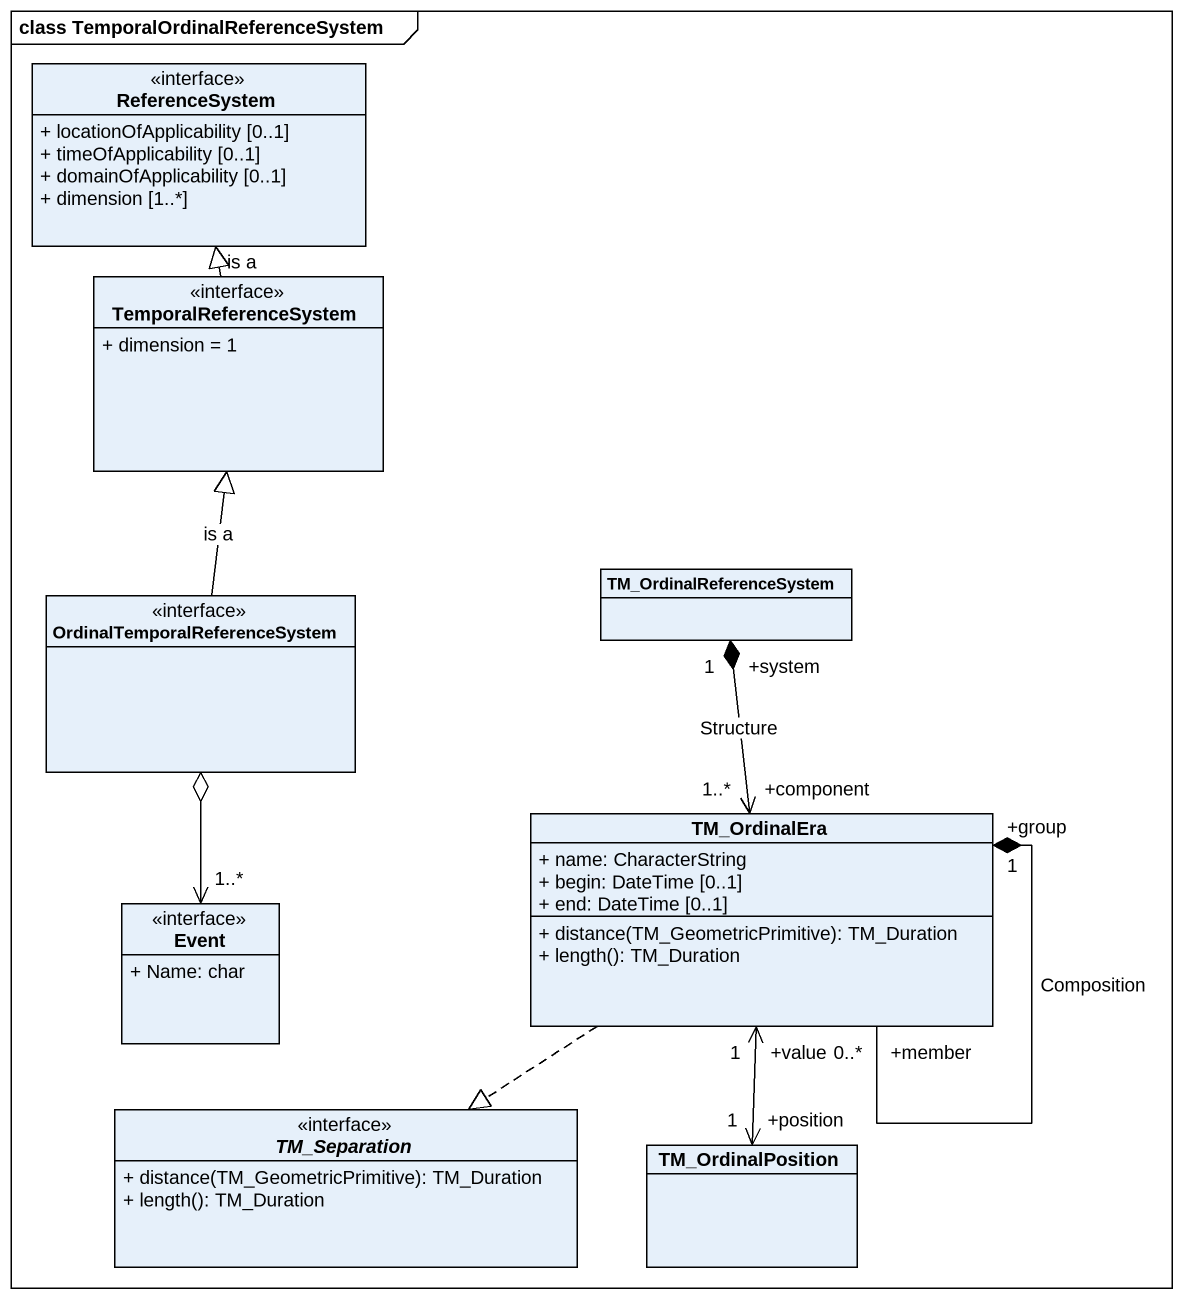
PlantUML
@startuml
mainframe class TemporalOrdinalReferenceSystem
hide circle
hide empty members
skinparam classAttributeIconSize 0
class ReferenceSystem <<interface>> {
  + locationOfApplicability [0..1]
  + timeOfApplicability [0..1]
  + domainOfApplicability [0..1]
  + dimension [1..*]
}
class TemporalReferenceSystem <<interface>> {
  + dimension = 1
}
class "OrdinalTemporalReferenceSystem" as OrdinalTemporalReferenceSyst <<interface>>
class TM_OrdinalReferenceSystem
class TM_OrdinalEra {
  + name: CharacterString
  + begin: DateTime [0..1]
  + end: DateTime [0..1]
  + distance(TM_GeometricPrimitive): TM_Duration
  + length(): TM_Duration
}
class Event <<interface>> {
  + Name: char
}
interface TM_Separation {
  + distance(TM_GeometricPrimitive): TM_Duration
  + length(): TM_Duration
}
class TM_OrdinalPosition
TemporalReferenceSystem -up-|> ReferenceSystem : is a
OrdinalTemporalReferenceSyst -up-|> TemporalReferenceSystem : is a
TM_OrdinalEra "+component\n1..*" <-up-* "+system\n1" TM_OrdinalReferenceSystem : Structure
TM_OrdinalEra "+member\n0..*" --* "+group\n1" TM_OrdinalEra : Composition
TM_OrdinalEra ..|> TM_Separation
Event "1..*" <-up-o OrdinalTemporalReferenceSyst
TM_OrdinalPosition "+position\n1" <-up-> "+value\n1" TM_OrdinalEra
@enduml
